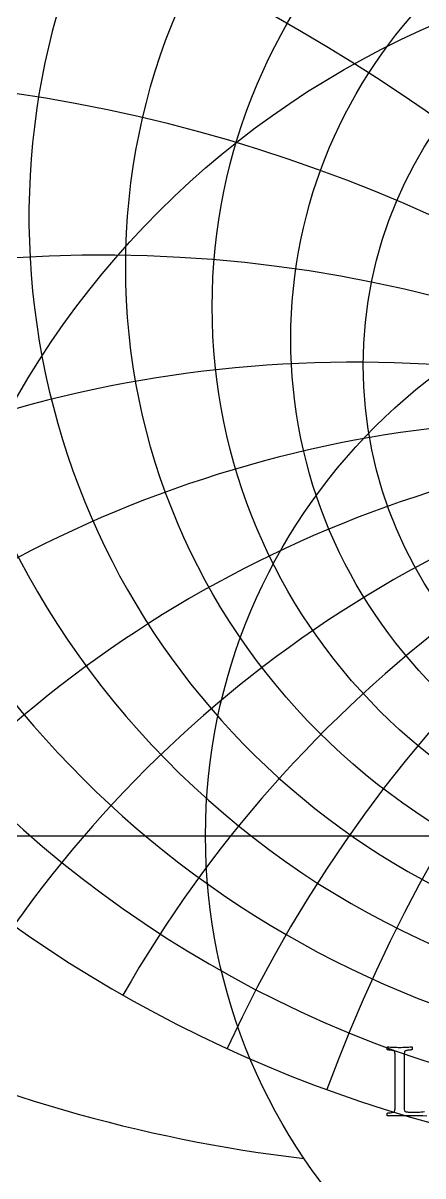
# Model space of a CAD drawing. Header units: millimetres. Extents: x -69 to 69, y -69 to 71.
# Drawn here: x -38.6 to -18.3, y -17.2 to 41.2 of the extents above; entities that cross this region are included whole.
import ezdxf

# ---------------------------------------------------------------- set-up
doc = ezdxf.new("R2010")
doc.units = ezdxf.units.MM
for name, color, linetype in [('CUT_OUTER', 1, 'Continuous'), ('ENGRAVE', 7, 'Continuous'), ('ENGRAVE_FINE', 8, 'Continuous'), ('TEXT', 5, 'Continuous')]:
    doc.layers.add(name, color=color, linetype=linetype)

msp = doc.modelspace()

# ---------------------------------------------------------------- linework, layer by layer
at = {"layer": 'CUT_OUTER'}
msp.add_arc((-0.0002, -0.0002), 69.3899, 142.382592, 87.802904, dxfattribs=at)
at = {"layer": 'ENGRAVE'}
msp.add_lwpolyline([(-68.4, 0), (68.4, 0)], dxfattribs=at)
for centre, radius in [((0, 0), 68.4), ((0, 28.8432), 33.3517), ((0, 26.8182), 28.9689), ((0, 25.1801), 24.9848), ((0, 23.8544), 21.312), ((0, 0), 44.7739), ((0, 0), 29.3085)]:
    msp.add_circle(centre, radius, dxfattribs=at)
for centre, radius, start, end in [((0, 31.3587), 38.2501, 111.493933, 68.506067), ((0, 34.5126), 43.8255, 148.806638, 31.193362), ((0, 38.5209), 50.3089, 170.139991, 9.860009), ((0, 43.7121), 58.0444, 186.805648, 353.194352), ((0, 50.6077), 67.571, 200.977233, 339.022767), ((0, -39.6126), 59.7818, 41.5, 138.5), ((0, -39.6126), 59.7818, 41.5, 138.5), ((-15.5914, 58.1879), 75.0575, 225.458232, 263.32412)]:
    msp.add_arc(centre, radius, start, end, dxfattribs=at)
at = {"layer": 'ENGRAVE_FINE'}
for centre, radius, start, end in [((-164.2491, -39.6126), 174.7903, 7.643853, 36.432876), ((-164.2491, -39.6126), 174.7903, 7.643853, 36.432876), ((-103.5451, -39.6126), 119.5636, 11.59326, 55.206839), ((-103.5451, -39.6126), 119.5636, 11.59326, 55.206839), ((-71.2452, -39.6126), 93.004, 15.702685, 74.635415), ((-71.2452, -39.6126), 93.004, 15.702685, 74.635415), ((-50.1629, -39.6126), 78.0396, 20.037916, 94.860474), ((-50.1629, -39.6126), 78.0396, 20.037916, 94.860474), ((50.1629, -39.6126), 78.0396, 85.139526, 159.962084), ((50.1629, -39.6126), 78.0396, 85.139526, 159.962084), ((-34.515, -39.6126), 69.0301, 24.676911, 113.452999), ((-34.515, -39.6126), 69.0301, 24.676911, 113.452999), ((34.515, -39.6126), 69.0301, 66.547001, 155.323089), ((34.515, -39.6126), 69.0301, 66.547001, 155.323089), ((-21.7588, -39.6126), 63.6185, 29.714957, 123.166409), ((-21.7588, -39.6126), 63.6185, 29.714957, 123.166409), ((21.7588, -39.6126), 63.6185, 56.833591, 150.285043), ((21.7588, -39.6126), 63.6185, 56.833591, 150.285043), ((-10.5411, -39.6126), 60.704, 35.271588, 131.400216), ((-10.5411, -39.6126), 60.704, 35.271588, 131.400216), ((10.5411, -39.6126), 60.704, 48.599784, 144.728412), ((10.5411, -39.6126), 60.704, 48.599784, 144.728412), ((0, 94.8342), 120.4247, 235.470784, 304.529216)]:
    msp.add_arc(centre, radius, start, end, dxfattribs=at)
at = {"layer": 'TEXT'}
msp.add_lwpolyline([(-18.0886, -14.2109), (-18.3, -14.2075), (-18.5107, -14.2028), (-18.7277, -14.1981), (-18.9583, -14.1947), (-19.2024, -14.1927), (-19.4599, -14.192), (-19.5493, -14.1925), (-19.6339, -14.1941), (-19.7138, -14.1966), (-19.7889, -14.2001), (-19.8624, -14.2037), (-19.9373, -14.2062), (-20.0134, -14.2077), (-20.091, -14.2082), (-20.1002, -14.1954), (-20.1065, -14.1786), (-20.1097, -14.1577), (-20.1098, -14.1327), (-20.1077, -14.1078), (-20.1038, -14.0869), (-20.0982, -14.07), (-20.091, -14.0572), (-20.0714, -14.0567), (-20.0451, -14.0552), (-20.0121, -14.0526), (-19.9723, -14.0491), (-19.9297, -14.0442), (-19.888, -14.0376), (-19.8474, -14.0294), (-19.8078, -14.0194), (-19.7733, -14.0083), (-19.7478, -13.9965), (-19.7315, -13.9841), (-19.7242, -13.9709), (-19.7146, -13.9362), (-19.7074, -13.8967), (-19.7025, -13.8526), (-19.6999, -13.8037), (-19.6988, -13.7515), (-19.6979, -13.6972), (-19.6974, -13.6409), (-19.6972, -13.5826), (-19.6972, -11.3335), (-19.6974, -11.275), (-19.6979, -11.2182), (-19.6988, -11.1631), (-19.6999, -11.1096), (-19.7025, -11.0596), (-19.7074, -11.0146), (-19.7146, -10.9746), (-19.7242, -10.9397), (-19.7315, -10.9246), (-19.7478, -10.9114), (-19.7733, -10.9003), (-19.8078, -10.8912), (-19.8474, -10.8836), (-19.888, -10.877), (-19.9297, -10.8715), (-19.9723, -10.8669), (-20.0121, -10.8634), (-20.0451, -10.8608), (-20.0714, -10.8593), (-20.091, -10.8588), (-20.0982, -10.846), (-20.1038, -10.8292), (-20.1077, -10.8083), (-20.1098, -10.7833), (-20.1097, -10.7584), (-20.1065, -10.7375), (-20.1002, -10.7206), (-20.091, -10.7078), (-20.0104, -10.7107), (-19.9305, -10.7139), (-19.8513, -10.7174), (-19.7727, -10.7213), (-19.6949, -10.7248), (-19.6177, -10.7274), (-19.5412, -10.7289), (-19.4653, -10.7294), (-19.3876, -10.7289), (-19.3109, -10.7274), (-19.2352, -10.7248), (-19.1606, -10.7213), (-19.0856, -10.7174), (-19.0089, -10.7139), (-18.9305, -10.7107), (-18.8505, -10.7078), (-18.8412, -10.7206), (-18.8349, -10.7375), (-18.8317, -10.7584), (-18.8316, -10.7833), (-18.8338, -10.8083), (-18.8376, -10.8292), (-18.8432, -10.846), (-18.8505, -10.8588), (-18.87, -10.8593), (-18.8963, -10.8608), (-18.9293, -10.8634), (-18.9691, -10.8669), (-19.0116, -10.8715), (-19.0527, -10.877), (-19.0925, -10.8836), (-19.1309, -10.8912), (-19.1646, -10.9003), (-19.1902, -10.9114), (-19.2078, -10.9246), (-19.2172, -10.9397), (-19.2245, -10.9687), (-19.23, -11.0018), (-19.2339, -11.0388), (-19.2361, -11.08), (-19.2373, -11.1241), (-19.2381, -11.1703), (-19.2386, -11.2185), (-19.2388, -11.2687), (-19.2388, -11.2768), (-19.2388, -11.2849), (-19.2388, -11.293), (-19.2388, -11.3011), (-19.2388, -11.3092), (-19.2388, -11.3173), (-19.2388, -11.3254), (-19.2388, -11.3335), (-19.2388, -13.5826), (-19.2388, -13.5886), (-19.2388, -13.5961), (-19.2388, -13.6048), (-19.2388, -13.6149), (-19.2388, -13.6411), (-19.2388, -13.6709), (-19.2388, -13.7044), (-19.2388, -13.7417), (-19.2385, -13.7799), (-19.2374, -13.8165), (-19.2358, -13.8514), (-19.2334, -13.8846), (-19.23, -13.9136), (-19.2253, -13.9358), (-19.2192, -13.9514), (-19.2118, -13.9601), (-19.1833, -13.9771), (-19.1518, -13.9905), (-19.1173, -14.0001), (-19.0797, -14.006), (-19.035, -14.0095), (-18.9792, -14.012), (-18.9123, -14.0135), (-18.8343, -14.0141), (-18.5376, -14.0141), (-18.4603, -14.0119), (-18.3792, -14.0053), (-18.2944, -13.9943), (-18.2059, -13.979)], dxfattribs=at)

doc.saveas('drawing.dxf')
